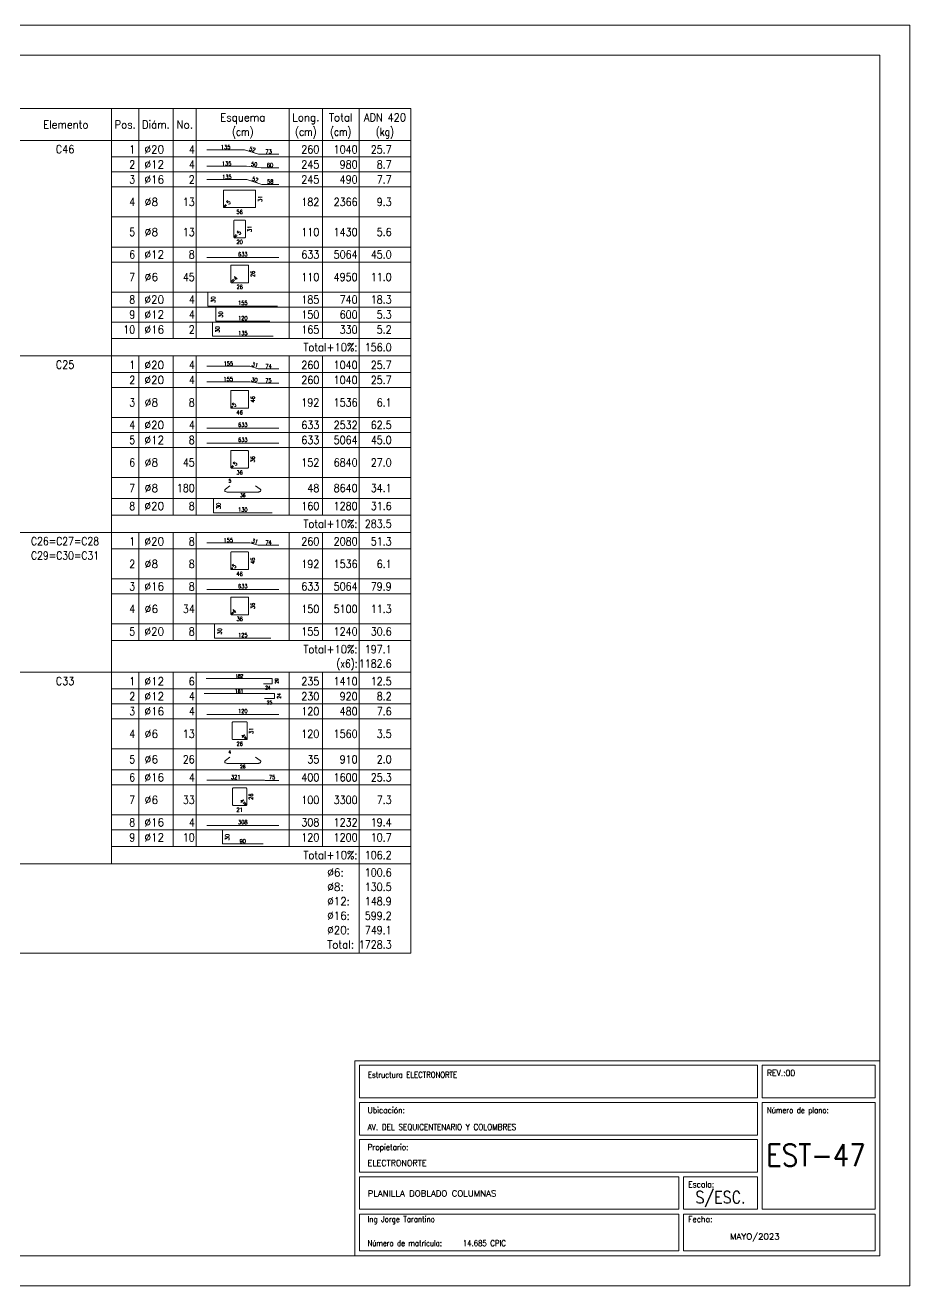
# Model space of a CAD drawing. Header units: millimetres. Extents: x 42 to 225, y 58 to 140.
# Drawn here: x 133.69 to 163.17, y 98.32 to 140.32 of the extents above; entities that cross this region are included whole.
import ezdxf
from ezdxf.enums import TextEntityAlignment as Align

# ---------------------------------------------------------------- set-up
doc = ezdxf.new("R2010")
doc.units = ezdxf.units.MM
for name, color, linetype, lineweight in [('CYPE', 7, 'Continuous', 0), ('DESPIECES_TABLA', 7, 'Continuous', 9), ('RECUAD_LIMITES', 2, 'Continuous', 0), ('RECUAD_MARCO', 1, 'Continuous', 20), ('TABLAS', 1, 'Continuous', 0), ('TEXTO_TABLAS', 1, 'Continuous', 0), ('TEXTOS_COTAS_DESPIECES_TABLA', 1, 'Continuous', 0)]:
    doc.layers.add(name, color=color, linetype=linetype, lineweight=lineweight)
doc.styles.add('CYPETXT', font='romans__.ttf', dxfattribs={"height": 0.2})
doc.styles.add('CYPETXT_romans', font='romans__.ttf', dxfattribs={"height": 0.2})

msp = doc.modelspace()

# ---------------------------------------------------------------- linework, layer by layer
at = {"layer": 'CYPE', "color": 1}
for points in [[(144.673, 99.323), (162.173, 99.323), (162.173, 105.823), (144.673, 105.823), (144.673, 99.323)], [(144.833, 104.583), (158.093, 104.583), (158.093, 105.673), (144.833, 105.673), (144.833, 104.583)], [(158.253, 104.583), (162.023, 104.583), (162.023, 105.673), (158.253, 105.673), (158.253, 104.583)], [(144.833, 103.343), (158.093, 103.343), (158.093, 104.433), (144.833, 104.433), (144.833, 103.343)], [(158.253, 100.873), (162.023, 100.873), (162.023, 104.433), (158.253, 104.433), (158.253, 100.873)], [(144.833, 102.113), (158.093, 102.113), (158.093, 103.193), (144.833, 103.193), (144.833, 102.113)], [(144.833, 100.873), (155.473, 100.873), (155.473, 101.953), (144.833, 101.953), (144.833, 100.873)], [(155.633, 100.873), (158.093, 100.873), (158.093, 101.953), (155.633, 101.953), (155.633, 100.873)], [(144.833, 99.483), (155.473, 99.483), (155.473, 100.713), (144.833, 100.713), (144.833, 99.483)], [(155.633, 99.483), (162.023, 99.483), (162.023, 100.713), (155.633, 100.713), (155.633, 99.483)]]:
    msp.add_lwpolyline(points, close=True, dxfattribs=at)
at = {"layer": 'DESPIECES_TABLA'}
for points in [[(139.743, 136.174), (141.001, 136.174), (141.467, 136.026), (142.143, 136.026)], [(139.743, 135.626), (141.067, 135.626), (141.557, 135.571), (142.143, 135.571)], [(139.743, 135.178), (141.079, 135.178), (141.574, 135.019), (142.143, 135.019)], [(140.374, 134.354), (140.304, 134.284), (140.302, 134.282), (140.3, 134.279), (140.299, 134.277), (140.298, 134.273), (140.298, 134.27), (140.298, 134.267), (140.3, 134.263), (140.301, 134.259), (140.304, 134.256), (140.307, 134.254), (140.31, 134.252), (140.314, 134.251), (140.318, 134.251), (141.352, 134.251), (141.36, 134.252), (141.366, 134.256), (141.37, 134.263), (141.372, 134.27), (141.372, 134.811), (141.37, 134.819), (141.366, 134.825), (141.36, 134.829), (141.352, 134.831), (140.318, 134.831), (140.31, 134.829), (140.304, 134.825), (140.3, 134.819), (140.298, 134.811), (140.298, 134.27), (140.298, 134.267), (140.3, 134.263), (140.301, 134.259), (140.304, 134.256), (140.307, 134.254), (140.31, 134.252), (140.314, 134.251), (140.318, 134.251), (140.322, 134.251), (140.325, 134.252), (140.329, 134.254), (140.332, 134.256), (140.402, 134.326)], [(140.724, 133.345), (140.655, 133.276), (140.653, 133.273), (140.651, 133.27), (140.65, 133.266), (140.649, 133.262), (140.65, 133.258), (140.651, 133.255), (140.653, 133.251), (140.655, 133.248), (140.658, 133.246), (140.661, 133.244), (140.665, 133.243), (140.669, 133.243), (141.009, 133.243), (141.016, 133.244), (141.023, 133.248), (141.027, 133.255), (141.029, 133.262), (141.029, 133.811), (141.027, 133.819), (141.023, 133.825), (141.016, 133.829), (141.009, 133.831), (140.669, 133.831), (140.661, 133.829), (140.655, 133.825), (140.651, 133.819), (140.649, 133.811), (140.649, 133.262), (140.65, 133.258), (140.651, 133.255), (140.653, 133.251), (140.655, 133.248), (140.658, 133.246), (140.661, 133.244), (140.665, 133.243), (140.669, 133.243), (140.673, 133.243), (140.676, 133.244), (140.68, 133.246), (140.683, 133.248), (140.751, 133.317)], [(139.743, 132.581), (142.143, 132.581)], [(140.633, 131.861), (140.552, 131.779), (140.549, 131.776), (140.547, 131.772), (140.546, 131.767), (140.545, 131.763), (140.546, 131.758), (140.547, 131.754), (140.549, 131.75), (140.552, 131.747), (140.555, 131.744), (140.559, 131.742), (140.564, 131.74), (140.568, 131.74), (141.113, 131.74), (141.122, 131.742), (141.129, 131.747), (141.134, 131.754), (141.136, 131.763), (141.136, 132.308), (141.134, 132.316), (141.129, 132.324), (141.122, 132.329), (141.113, 132.331), (140.568, 132.331), (140.559, 132.329), (140.552, 132.324), (140.547, 132.316), (140.545, 132.308), (140.545, 131.763), (140.546, 131.758), (140.547, 131.754), (140.549, 131.75), (140.552, 131.747), (140.555, 131.744), (140.559, 131.742), (140.564, 131.74), (140.568, 131.74), (140.573, 131.74), (140.577, 131.742), (140.581, 131.744), (140.584, 131.747), (140.666, 131.828)], [(139.78, 131.408), (139.78, 130.958), (142.105, 130.958)], [(140.043, 130.911), (140.043, 130.461), (141.843, 130.461)], [(139.93, 130.409), (139.93, 129.959), (141.955, 129.959)], [(139.743, 128.959), (141.181, 128.959), (141.459, 128.874), (142.143, 128.874)], [(139.743, 128.44), (141.176, 128.44), (141.453, 128.394), (142.143, 128.394)], [(140.595, 127.634), (140.548, 127.587), (140.546, 127.585), (140.545, 127.583), (140.544, 127.581), (140.544, 127.578), (140.544, 127.575), (140.545, 127.573), (140.546, 127.571), (140.548, 127.569), (140.55, 127.567), (140.552, 127.566), (140.555, 127.565), (140.557, 127.565), (141.118, 127.565), (141.123, 127.566), (141.127, 127.569), (141.13, 127.573), (141.131, 127.578), (141.131, 128.138), (141.13, 128.143), (141.127, 128.148), (141.123, 128.151), (141.118, 128.152), (140.557, 128.152), (140.552, 128.151), (140.548, 128.148), (140.545, 128.143), (140.544, 128.138), (140.544, 127.578), (140.544, 127.575), (140.545, 127.573), (140.546, 127.571), (140.548, 127.569), (140.55, 127.567), (140.552, 127.566), (140.555, 127.565), (140.557, 127.565), (140.56, 127.565), (140.562, 127.566), (140.565, 127.567), (140.567, 127.569), (140.613, 127.615)], [(139.743, 126.901), (142.143, 126.901)], [(139.743, 126.401), (142.143, 126.401)], [(140.609, 125.657), (140.549, 125.597), (140.547, 125.595), (140.546, 125.592), (140.545, 125.588), (140.544, 125.585), (140.545, 125.582), (140.546, 125.579), (140.547, 125.576), (140.549, 125.573), (140.552, 125.571), (140.555, 125.569), (140.558, 125.568), (140.561, 125.568), (141.111, 125.568), (141.117, 125.569), (141.123, 125.573), (141.126, 125.579), (141.128, 125.585), (141.128, 126.134), (141.126, 126.141), (141.123, 126.146), (141.117, 126.15), (141.111, 126.151), (140.561, 126.151), (140.555, 126.15), (140.549, 126.146), (140.546, 126.141), (140.544, 126.134), (140.544, 125.585), (140.545, 125.582), (140.546, 125.579), (140.547, 125.576), (140.549, 125.573), (140.552, 125.571), (140.555, 125.569), (140.558, 125.568), (140.561, 125.568), (140.565, 125.568), (140.568, 125.569), (140.571, 125.571), (140.573, 125.573), (140.633, 125.633)], [(140.513, 124.98), (140.365, 124.869), (140.353, 124.857), (140.345, 124.843), (140.343, 124.828), (140.345, 124.815), (140.35, 124.803), (140.36, 124.792), (140.372, 124.783), (140.386, 124.776), (140.402, 124.772), (140.42, 124.77), (141.466, 124.77), (141.483, 124.772), (141.499, 124.776), (141.514, 124.783), (141.526, 124.792), (141.535, 124.803), (141.541, 124.815), (141.543, 124.828), (141.54, 124.843), (141.533, 124.857), (141.52, 124.869), (141.372, 124.98)], [(139.968, 124.53), (139.968, 124.08), (141.918, 124.08)], [(139.743, 123.075), (141.18, 123.075), (141.458, 122.998), (142.143, 122.998)], [(140.595, 122.254), (140.548, 122.207), (140.546, 122.205), (140.545, 122.203), (140.544, 122.201), (140.544, 122.198), (140.544, 122.195), (140.545, 122.193), (140.546, 122.191), (140.548, 122.189), (140.55, 122.187), (140.552, 122.186), (140.555, 122.185), (140.557, 122.185), (141.118, 122.185), (141.123, 122.186), (141.127, 122.189), (141.13, 122.193), (141.131, 122.198), (141.131, 122.758), (141.13, 122.763), (141.127, 122.768), (141.123, 122.771), (141.118, 122.772), (140.557, 122.772), (140.552, 122.771), (140.548, 122.768), (140.545, 122.763), (140.544, 122.758), (140.544, 122.198), (140.544, 122.195), (140.545, 122.193), (140.546, 122.191), (140.548, 122.189), (140.55, 122.187), (140.552, 122.186), (140.555, 122.185), (140.557, 122.185), (140.56, 122.185), (140.562, 122.186), (140.565, 122.187), (140.567, 122.189), (140.613, 122.235)], [(139.743, 121.521), (142.143, 121.521)], [(140.609, 120.769), (140.549, 120.71), (140.547, 120.707), (140.546, 120.704), (140.545, 120.701), (140.544, 120.698), (140.545, 120.695), (140.546, 120.692), (140.547, 120.689), (140.549, 120.686), (140.552, 120.684), (140.555, 120.683), (140.558, 120.682), (140.561, 120.681), (141.118, 120.681), (141.124, 120.683), (141.13, 120.686), (141.133, 120.692), (141.134, 120.698), (141.134, 121.254), (141.133, 121.261), (141.13, 121.266), (141.124, 121.27), (141.118, 121.271), (140.561, 121.271), (140.555, 121.27), (140.549, 121.266), (140.546, 121.261), (140.544, 121.254), (140.544, 120.698), (140.545, 120.695), (140.546, 120.692), (140.547, 120.689), (140.549, 120.686), (140.552, 120.684), (140.555, 120.683), (140.558, 120.682), (140.561, 120.681), (140.564, 120.682), (140.568, 120.683), (140.571, 120.684), (140.573, 120.686), (140.632, 120.745)], [(140.005, 120.351), (140.005, 119.901), (141.88, 119.901)], [(139.725, 118.562), (141.923, 118.562), (141.923, 118.384), (141.637, 118.384)], [(139.651, 118.055), (141.995, 118.055), (141.995, 117.892), (141.67, 117.892)], [(139.743, 117.361), (142.143, 117.361)], [(140.987, 116.593), (141.056, 116.524), (141.058, 116.522), (141.062, 116.52), (141.065, 116.519), (141.069, 116.519), (141.073, 116.519), (141.077, 116.52), (141.08, 116.522), (141.083, 116.524), (141.085, 116.527), (141.087, 116.531), (141.088, 116.534), (141.089, 116.538), (141.089, 117.092), (141.087, 117.099), (141.083, 117.105), (141.077, 117.11), (141.069, 117.111), (140.612, 117.111), (140.605, 117.11), (140.599, 117.105), (140.595, 117.099), (140.593, 117.092), (140.593, 116.538), (140.595, 116.531), (140.599, 116.524), (140.605, 116.52), (140.612, 116.519), (141.069, 116.519), (141.073, 116.519), (141.077, 116.52), (141.08, 116.522), (141.083, 116.524), (141.085, 116.527), (141.087, 116.531), (141.088, 116.534), (141.089, 116.538), (141.088, 116.542), (141.087, 116.545), (141.085, 116.549), (141.083, 116.552), (141.014, 116.62)], [(140.513, 115.94), (140.365, 115.829), (140.353, 115.817), (140.345, 115.803), (140.343, 115.788), (140.345, 115.775), (140.35, 115.763), (140.36, 115.752), (140.372, 115.743), (140.386, 115.736), (140.402, 115.732), (140.42, 115.73), (141.466, 115.73), (141.483, 115.732), (141.499, 115.736), (141.514, 115.743), (141.526, 115.752), (141.535, 115.763), (141.541, 115.775), (141.543, 115.788), (141.54, 115.803), (141.533, 115.817), (141.52, 115.829), (141.372, 115.94)], [(139.743, 115.172), (141.67, 115.172), (141.694, 115.163), (142.143, 115.163)], [(140.951, 114.414), (141.033, 114.331), (141.037, 114.328), (141.041, 114.326), (141.045, 114.325), (141.05, 114.325), (141.054, 114.325), (141.059, 114.326), (141.063, 114.328), (141.066, 114.331), (141.069, 114.335), (141.071, 114.339), (141.073, 114.343), (141.073, 114.348), (141.073, 114.887), (141.071, 114.896), (141.066, 114.904), (141.059, 114.909), (141.05, 114.911), (140.627, 114.911), (140.618, 114.909), (140.61, 114.904), (140.605, 114.896), (140.603, 114.887), (140.603, 114.348), (140.605, 114.339), (140.61, 114.331), (140.618, 114.326), (140.627, 114.325), (141.05, 114.325), (141.054, 114.325), (141.059, 114.326), (141.063, 114.328), (141.066, 114.331), (141.069, 114.335), (141.071, 114.339), (141.073, 114.343), (141.073, 114.348), (141.073, 114.352), (141.071, 114.357), (141.069, 114.361), (141.066, 114.364), (140.984, 114.446)], [(139.743, 113.661), (142.143, 113.661)], [(140.268, 113.496), (140.268, 113.046), (141.618, 113.046)]]:
    msp.add_lwpolyline(points, dxfattribs=at)
at = {"layer": 'RECUAD_LIMITES'}
msp.add_lwpolyline([(103.773, 98.323), (163.173, 98.323), (163.173, 140.323), (103.773, 140.323), (103.773, 98.323)], close=True, dxfattribs=at)
at = {"layer": 'RECUAD_MARCO'}
msp.add_lwpolyline([(106.273, 99.323), (162.173, 99.323), (162.173, 139.323), (106.273, 139.323), (106.273, 99.323)], close=True, dxfattribs=at)
at = {"layer": 'TABLAS'}
for p, q in [((133.469, 137.543), (146.545, 137.543)), ((136.569, 136.433), (136.569, 137.543)), ((137.473, 136.433), (137.473, 137.543)), ((138.621, 136.433), (138.621, 137.543)), ((139.393, 136.433), (139.393, 137.543)), ((142.493, 136.433), (142.493, 137.543)), ((143.597, 136.433), (143.597, 137.543)), ((144.817, 136.433), (144.817, 137.543)), ((146.545, 136.433), (146.545, 137.543)), ((133.469, 136.483), (146.545, 136.483)), ((136.569, 129.353), (136.569, 136.433)), ((137.473, 129.883), (137.473, 136.433)), ((138.621, 129.883), (138.621, 136.433)), ((139.393, 129.883), (139.393, 136.433)), ((142.493, 129.883), (142.493, 136.433)), ((143.597, 129.883), (143.597, 136.433)), ((144.817, 129.353), (144.817, 136.433)), ((146.545, 129.353), (146.545, 136.433)), ((136.569, 129.883), (146.545, 129.883)), ((133.469, 129.303), (146.545, 129.303)), ((136.569, 129.253), (136.569, 129.353)), ((136.569, 123.473), (136.569, 129.253)), ((137.473, 129.253), (137.473, 129.303)), ((137.473, 124.003), (137.473, 129.253)), ((138.621, 129.253), (138.621, 129.303)), ((138.621, 124.003), (138.621, 129.253)), ((139.393, 129.253), (139.393, 129.303)), ((139.393, 124.003), (139.393, 129.253)), ((142.493, 129.253), (142.493, 129.303)), ((142.493, 124.003), (142.493, 129.253)), ((143.597, 129.253), (143.597, 129.303)), ((143.597, 124.003), (143.597, 129.253)), ((144.817, 129.253), (144.817, 129.353)), ((144.817, 123.473), (144.817, 129.253)), ((146.545, 129.253), (146.545, 129.353)), ((146.545, 123.473), (146.545, 129.253)), ((136.569, 124.003), (146.545, 124.003)), ((133.469, 123.423), (146.545, 123.423)), ((136.569, 123.373), (136.569, 123.473)), ((136.569, 118.813), (136.569, 123.373)), ((137.473, 123.373), (137.473, 123.423)), ((137.473, 119.823), (137.473, 123.373)), ((138.621, 123.373), (138.621, 123.423)), ((138.621, 119.823), (138.621, 123.373)), ((139.393, 123.373), (139.393, 123.423)), ((139.393, 119.823), (139.393, 123.373)), ((142.493, 123.373), (142.493, 123.423)), ((142.493, 119.823), (142.493, 123.373)), ((143.597, 123.373), (143.597, 123.423)), ((143.597, 119.823), (143.597, 123.373)), ((144.817, 123.373), (144.817, 123.473)), ((144.817, 118.813), (144.817, 123.373)), ((146.545, 123.373), (146.545, 123.473)), ((146.545, 118.813), (146.545, 123.373)), ((136.569, 119.823), (146.545, 119.823)), ((133.469, 118.763), (146.545, 118.763)), ((136.569, 118.713), (136.569, 118.813)), ((136.569, 112.433), (136.569, 118.713)), ((137.473, 118.713), (137.473, 118.763)), ((137.473, 112.963), (137.473, 118.713)), ((138.621, 118.713), (138.621, 118.763)), ((138.621, 112.963), (138.621, 118.713)), ((139.393, 118.713), (139.393, 118.763)), ((139.393, 112.963), (139.393, 118.713)), ((142.493, 118.713), (142.493, 118.763)), ((142.493, 112.963), (142.493, 118.713)), ((143.597, 118.713), (143.597, 118.763)), ((143.597, 112.963), (143.597, 118.713)), ((144.817, 118.713), (144.817, 118.813)), ((144.817, 112.433), (144.817, 118.713)), ((146.545, 118.713), (146.545, 118.813)), ((146.545, 112.433), (146.545, 118.713)), ((136.569, 112.963), (146.545, 112.963)), ((133.469, 112.383), (146.545, 112.383)), ((136.569, 112.383), (136.569, 112.433)), ((144.817, 112.333), (144.817, 112.433)), ((144.817, 111.853), (144.817, 112.333)), ((146.545, 112.333), (146.545, 112.433)), ((146.545, 111.853), (146.545, 112.333)), ((144.817, 111.373), (144.817, 111.853)), ((146.545, 111.373), (146.545, 111.853)), ((144.817, 110.893), (144.817, 111.373)), ((146.545, 110.893), (146.545, 111.373)), ((144.817, 110.413), (144.817, 110.893)), ((146.545, 110.413), (146.545, 110.893)), ((144.817, 109.933), (144.817, 110.413)), ((146.545, 109.933), (146.545, 110.413)), ((144.817, 109.403), (144.817, 109.933)), ((146.545, 109.403), (146.545, 109.933)), ((133.469, 109.403), (146.545, 109.403))]:
    msp.add_line(p, q, dxfattribs=at)
at = {"layer": 'TEXTO_TABLAS'}
for p, q in [((136.569, 135.933), (146.545, 135.933)), ((136.569, 135.433), (146.545, 135.433)), ((136.569, 134.933), (146.545, 134.933)), ((136.569, 133.933), (146.545, 133.933)), ((136.569, 132.933), (146.545, 132.933)), ((136.569, 132.433), (146.545, 132.433)), ((136.569, 131.433), (146.545, 131.433)), ((136.569, 130.933), (146.545, 130.933)), ((136.569, 130.433), (146.545, 130.433)), ((136.569, 128.753), (146.545, 128.753)), ((136.569, 128.253), (146.545, 128.253)), ((136.569, 127.253), (146.545, 127.253)), ((136.569, 126.753), (146.545, 126.753)), ((136.569, 126.253), (146.545, 126.253)), ((136.569, 125.253), (146.545, 125.253)), ((136.569, 124.553), (146.545, 124.553)), ((136.569, 122.873), (146.545, 122.873)), ((136.569, 121.873), (146.545, 121.873)), ((136.569, 121.373), (146.545, 121.373)), ((136.569, 120.373), (146.545, 120.373)), ((136.569, 118.213), (146.545, 118.213)), ((136.569, 117.713), (146.545, 117.713)), ((136.569, 117.213), (146.545, 117.213)), ((136.569, 116.213), (146.545, 116.213)), ((136.569, 115.513), (146.545, 115.513)), ((136.569, 115.013), (146.545, 115.013)), ((136.569, 114.013), (146.545, 114.013)), ((136.569, 113.513), (146.545, 113.513))]:
    msp.add_line(p, q, dxfattribs=at)

# ---------------------------------------------------------------- texts
at = {"layer": 'CYPE', "color": 5, "style": 'CYPETXT'}
for s, width, p in [('Estructura ELECTRONORTE', 0.842437, (145.113, 105.253)), ('AV. DEL SEQUICENTENARIO Y COLOMBRES', 0.887423, (145.103, 103.513)), ('ELECTRONORTE', 0.974409, (145.103, 102.313)), ('PLANILLA DOBLADO COLUMNAS', 1.047361, (145.103, 101.299)), ('Ing Jorge Tarantino', 0.851105, (145.103, 100.443)), ('MAYO/2023', 1.047361, (157.183, 99.863)), ('14.685 CPIC', 0.851936, (148.273, 99.643))]:
    msp.add_text(s, height=0.2, dxfattribs=dict(at, width=width)).set_placement(p)
at = {"layer": 'CYPE', "color": 4, "style": 'CYPETXT'}
for s, width, p in [('REV.:00', 0.927655, (158.413, 105.313)), ('Ubicación:', 0.90604, (145.103, 104.073)), ('Número de plano:', 0.844847, (158.413, 104.073)), ('Propietario:', 0.885908, (145.103, 102.843)), ('Escala:', 0.925891, (155.783, 101.603)), ('Fecha:', 0.933698, (155.783, 100.443)), ('Número de matrícula:', 0.83516, (145.103, 99.643))]:
    msp.add_text(s, height=0.2, dxfattribs=dict(at, width=width)).set_placement(p)
at = {"layer": 'CYPE', "color": 5, "style": 'CYPETXT'}
for s, height, width, p in [('EST-47', 0.7333, 0.872274, (160.043, 102.31)), ('S/ESC.', 0.4, 0.869965, (156.863, 101.073))]:
    msp.add_text(s, height=height, dxfattribs=dict(at, width=width)).set_placement(p, align=Align.CENTER)
at = {"layer": 'TEXTO_TABLAS', "style": 'CYPETXT_romans'}
for s, height, width, p in [('Esquema', 0.2667, 0.93681, (140.943, 137.253)), ('Long.', 0.2667, 0.9375, (143.045, 137.253)), ('Total', 0.2667, 0.935673, (144.207, 137.253)), ('ADN 420', 0.2667, 0.893197, (145.681, 137.253)), ('Elemento', 0.2667, 0.923378, (135.044, 137.013)), ('Pos.', 0.2667, 0.930268, (137.021, 137.013)), ('Diám.', 0.2667, 0.924488, (138.047, 137.013)), ('No.', 0.2667, 0.948905, (139.007, 137.013)), ('(cm)', 0.2667, 0.819001, (140.943, 136.773)), ('(cm)', 0.2667, 0.819001, (143.045, 136.773)), ('(cm)', 0.2667, 0.819001, (144.207, 136.773)), ('(kg)', 0.2667, 0.827954, (145.681, 136.773)), ('C46', 0.2667, 0.8832, (135.019, 136.193)), ('C25', 0.2667, 0.8832, (135.019, 129.013)), ('C26=C27=C28', 0.26667, 0.844501, (135.019, 123.133)), ('C29=C30=C31', 0.26667, 0.844501, (135.019, 122.653)), ('C33', 0.2667, 0.8832, (135.019, 118.473))]:
    msp.add_text(s, height=height, dxfattribs=dict(at, width=width)).set_placement(p, align=Align.MIDDLE_CENTER)
for s, height, width, p in [('1', 0.267, 0.872274, (137.357, 136.183)), ('4', 0.267, 0.872274, (139.343, 136.183)), ('260', 0.2667, 0.872274, (143.493, 136.183)), ('1040', 0.2667, 0.872274, (144.767, 136.183)), ('25.7', 0.2667, 0.869308, (145.905, 136.183)), ('2', 0.267, 0.872274, (137.357, 135.683)), ('4', 0.267, 0.872274, (139.343, 135.683)), ('245', 0.2667, 0.872274, (143.493, 135.683)), ('980', 0.2667, 0.872274, (144.767, 135.683)), ('8.7', 0.2667, 0.868127, (145.905, 135.683)), ('3', 0.267, 0.872274, (137.357, 135.183)), ('2', 0.267, 0.872274, (139.343, 135.183)), ('245', 0.2667, 0.872274, (143.493, 135.183)), ('490', 0.2667, 0.872274, (144.767, 135.183)), ('7.7', 0.2667, 0.868127, (145.905, 135.183)), ('4', 0.267, 0.872274, (137.357, 134.433)), ('13', 0.2667, 0.872274, (139.343, 134.433)), ('182', 0.2667, 0.872274, (143.493, 134.433)), ('2366', 0.2667, 0.872274, (144.767, 134.433)), ('9.3', 0.2667, 0.868127, (145.905, 134.433)), ('5', 0.267, 0.872274, (137.357, 133.433)), ('13', 0.2667, 0.872274, (139.343, 133.433)), ('110', 0.2667, 0.872274, (143.493, 133.433)), ('1430', 0.2667, 0.872274, (144.767, 133.433)), ('5.6', 0.2667, 0.868127, (145.905, 133.433)), ('6', 0.267, 0.872274, (137.357, 132.683)), ('8', 0.267, 0.872274, (139.343, 132.683)), ('633', 0.2667, 0.872274, (143.493, 132.683)), ('5064', 0.2667, 0.872274, (144.767, 132.683)), ('45.0', 0.2667, 0.869308, (145.905, 132.683)), ('7', 0.267, 0.872274, (137.357, 131.933)), ('45', 0.2667, 0.872274, (139.343, 131.933)), ('110', 0.2667, 0.872274, (143.493, 131.933)), ('4950', 0.2667, 0.872274, (144.767, 131.933)), ('11.0', 0.2667, 0.869308, (145.905, 131.933)), ('8', 0.267, 0.872274, (137.357, 131.183)), ('4', 0.267, 0.872274, (139.343, 131.183)), ('185', 0.2667, 0.872274, (143.493, 131.183)), ('740', 0.2667, 0.872274, (144.767, 131.183)), ('18.3', 0.2667, 0.869308, (145.905, 131.183)), ('9', 0.267, 0.872274, (137.357, 130.683)), ('4', 0.267, 0.872274, (139.343, 130.683)), ('150', 0.2667, 0.872274, (143.493, 130.683)), ('600', 0.2667, 0.872274, (144.767, 130.683)), ('5.3', 0.2667, 0.868127, (145.905, 130.683)), ('10', 0.2667, 0.872274, (137.357, 130.183)), ('2', 0.267, 0.872274, (139.343, 130.183)), ('165', 0.2667, 0.872274, (143.493, 130.183)), ('330', 0.2667, 0.872274, (144.767, 130.183)), ('5.2', 0.2667, 0.868127, (145.905, 130.183)), ('Total+10%:', 0.2667, 0.906671, (144.767, 129.593)), ('156.0', 0.2667, 0.869965, (145.905, 129.593)), ('1', 0.267, 0.872274, (137.357, 129.003)), ('4', 0.267, 0.872274, (139.343, 129.003)), ('260', 0.2667, 0.872274, (143.493, 129.003)), ('1040', 0.2667, 0.872274, (144.767, 129.003)), ('25.7', 0.2667, 0.869308, (145.905, 129.003)), ('2', 0.267, 0.872274, (137.357, 128.503)), ('4', 0.267, 0.872274, (139.343, 128.503)), ('260', 0.2667, 0.872274, (143.493, 128.503)), ('1040', 0.2667, 0.872274, (144.767, 128.503)), ('25.7', 0.2667, 0.869308, (145.905, 128.503)), ('3', 0.267, 0.872274, (137.357, 127.753)), ('8', 0.267, 0.872274, (139.343, 127.753)), ('192', 0.2667, 0.872274, (143.493, 127.753)), ('1536', 0.2667, 0.872274, (144.767, 127.753)), ('6.1', 0.2667, 0.868127, (145.905, 127.753)), ('4', 0.267, 0.872274, (137.357, 127.003)), ('4', 0.267, 0.872274, (139.343, 127.003)), ('633', 0.2667, 0.872274, (143.493, 127.003)), ('2532', 0.2667, 0.872274, (144.767, 127.003)), ('62.5', 0.2667, 0.869308, (145.905, 127.003)), ('5', 0.267, 0.872274, (137.357, 126.503)), ('8', 0.267, 0.872274, (139.343, 126.503)), ('633', 0.2667, 0.872274, (143.493, 126.503)), ('5064', 0.2667, 0.872274, (144.767, 126.503)), ('45.0', 0.2667, 0.869308, (145.905, 126.503)), ('6', 0.267, 0.872274, (137.357, 125.753)), ('45', 0.2667, 0.872274, (139.343, 125.753)), ('152', 0.2667, 0.872274, (143.493, 125.753)), ('6840', 0.2667, 0.872274, (144.767, 125.753)), ('27.0', 0.2667, 0.869308, (145.905, 125.753)), ('7', 0.267, 0.872274, (137.357, 124.903)), ('180', 0.2667, 0.872274, (139.343, 124.903)), ('48', 0.2667, 0.872274, (143.493, 124.903)), ('8640', 0.2667, 0.872274, (144.767, 124.903)), ('34.1', 0.2667, 0.869308, (145.905, 124.903)), ('8', 0.267, 0.872274, (137.357, 124.303)), ('8', 0.267, 0.872274, (139.343, 124.303)), ('160', 0.2667, 0.872274, (143.493, 124.303)), ('1280', 0.2667, 0.872274, (144.767, 124.303)), ('31.6', 0.2667, 0.869308, (145.905, 124.303)), ('Total+10%:', 0.2667, 0.906671, (144.767, 123.713)), ('283.5', 0.2667, 0.869965, (145.905, 123.713)), ('1', 0.267, 0.872274, (137.357, 123.123)), ('8', 0.267, 0.872274, (139.343, 123.123)), ('260', 0.2667, 0.872274, (143.493, 123.123)), ('2080', 0.2667, 0.872274, (144.767, 123.123)), ('51.3', 0.2667, 0.869308, (145.905, 123.123)), ('2', 0.267, 0.872274, (137.357, 122.373)), ('8', 0.267, 0.872274, (139.343, 122.373)), ('192', 0.2667, 0.872274, (143.493, 122.373)), ('1536', 0.2667, 0.872274, (144.767, 122.373)), ('6.1', 0.2667, 0.868127, (145.905, 122.373)), ('3', 0.267, 0.872274, (137.357, 121.623)), ('8', 0.267, 0.872274, (139.343, 121.623)), ('633', 0.2667, 0.872274, (143.493, 121.623)), ('5064', 0.2667, 0.872274, (144.767, 121.623)), ('79.9', 0.2667, 0.869308, (145.905, 121.623)), ('4', 0.267, 0.872274, (137.357, 120.873)), ('34', 0.2667, 0.872274, (139.343, 120.873)), ('150', 0.2667, 0.872274, (143.493, 120.873)), ('5100', 0.2667, 0.872274, (144.767, 120.873)), ('11.3', 0.2667, 0.869308, (145.905, 120.873)), ('5', 0.267, 0.872274, (137.357, 120.123)), ('8', 0.267, 0.872274, (139.343, 120.123)), ('155', 0.2667, 0.872274, (143.493, 120.123)), ('1240', 0.2667, 0.872274, (144.767, 120.123)), ('30.6', 0.2667, 0.869308, (145.905, 120.123)), ('Total+10%:', 0.2667, 0.906671, (144.767, 119.533)), ('197.1', 0.2667, 0.869965, (145.905, 119.533)), ('(x6):', 0.2667, 0.820506, (144.767, 119.053)), ('1182.6', 0.2667, 0.870384, (145.905, 119.053)), ('1', 0.267, 0.872274, (137.357, 118.463)), ('6', 0.267, 0.872274, (139.343, 118.463)), ('235', 0.2667, 0.872274, (143.493, 118.463)), ('1410', 0.2667, 0.872274, (144.767, 118.463)), ('12.5', 0.2667, 0.869308, (145.905, 118.463)), ('2', 0.267, 0.872274, (137.357, 117.963)), ('4', 0.267, 0.872274, (139.343, 117.963)), ('230', 0.2667, 0.872274, (143.493, 117.963)), ('920', 0.2667, 0.872274, (144.767, 117.963)), ('8.2', 0.2667, 0.868127, (145.905, 117.963)), ('3', 0.267, 0.872274, (137.357, 117.463)), ('4', 0.267, 0.872274, (139.343, 117.463)), ('120', 0.2667, 0.872274, (143.493, 117.463)), ('480', 0.2667, 0.872274, (144.767, 117.463)), ('7.6', 0.2667, 0.868127, (145.905, 117.463)), ('4', 0.267, 0.872274, (137.357, 116.713)), ('13', 0.2667, 0.872274, (139.343, 116.713)), ('120', 0.2667, 0.872274, (143.493, 116.713)), ('1560', 0.2667, 0.872274, (144.767, 116.713)), ('3.5', 0.2667, 0.868127, (145.905, 116.713)), ('5', 0.267, 0.872274, (137.357, 115.863)), ('26', 0.2667, 0.872274, (139.343, 115.863)), ('35', 0.2667, 0.872274, (143.493, 115.863)), ('910', 0.2667, 0.872274, (144.767, 115.863)), ('2.0', 0.2667, 0.868127, (145.905, 115.863)), ('6', 0.267, 0.872274, (137.357, 115.263)), ('4', 0.267, 0.872274, (139.343, 115.263)), ('400', 0.2667, 0.872274, (143.493, 115.263)), ('1600', 0.2667, 0.872274, (144.767, 115.263)), ('25.3', 0.2667, 0.869308, (145.905, 115.263)), ('7', 0.267, 0.872274, (137.357, 114.513)), ('33', 0.2667, 0.872274, (139.343, 114.513)), ('100', 0.2667, 0.872274, (143.493, 114.513)), ('3300', 0.2667, 0.872274, (144.767, 114.513)), ('7.3', 0.2667, 0.868127, (145.905, 114.513)), ('8', 0.267, 0.872274, (137.357, 113.763)), ('4', 0.267, 0.872274, (139.343, 113.763)), ('308', 0.2667, 0.872274, (143.493, 113.763)), ('1232', 0.2667, 0.872274, (144.767, 113.763)), ('19.4', 0.2667, 0.869308, (145.905, 113.763)), ('9', 0.267, 0.872274, (137.357, 113.263)), ('10', 0.2667, 0.872274, (139.343, 113.263)), ('120', 0.2667, 0.872274, (143.493, 113.263)), ('1200', 0.2667, 0.872274, (144.767, 113.263)), ('10.7', 0.2667, 0.869308, (145.905, 113.263)), ('Total+10%:', 0.2667, 0.906671, (144.767, 112.673)), ('106.2', 0.2667, 0.869965, (145.905, 112.673)), ('100.6', 0.2667, 0.869965, (145.905, 112.093)), ('130.5', 0.2667, 0.869965, (145.905, 111.613)), ('148.9', 0.2667, 0.869965, (145.905, 111.133)), ('599.2', 0.2667, 0.869965, (145.905, 110.653)), ('749.1', 0.2667, 0.869965, (145.905, 110.173)), ('1728.3', 0.2667, 0.870384, (145.905, 109.693))]:
    msp.add_text(s, height=height, dxfattribs=dict(at, width=width)).set_placement(p, align=Align.MIDDLE_RIGHT)
for s, width, p in [('%%c20', 0.955414, (137.667, 136.183)), ('%%c12', 0.955414, (137.667, 135.683)), ('%%c16', 0.955414, (137.667, 135.183)), ('%%c8', 0.99505, (137.667, 134.433)), ('%%c8', 0.99505, (137.667, 133.433)), ('%%c12', 0.955414, (137.667, 132.683)), ('%%c6', 0.99505, (137.667, 131.933)), ('%%c20', 0.955414, (137.667, 131.183)), ('%%c12', 0.955414, (137.667, 130.683)), ('%%c16', 0.955414, (137.667, 130.183)), ('%%c20', 0.955414, (137.667, 129.003)), ('%%c20', 0.955414, (137.667, 128.503)), ('%%c8', 0.99505, (137.667, 127.753)), ('%%c20', 0.955414, (137.667, 127.003)), ('%%c12', 0.955414, (137.667, 126.503)), ('%%c8', 0.99505, (137.667, 125.753)), ('%%c8', 0.99505, (137.667, 124.903)), ('%%c20', 0.955414, (137.667, 124.303)), ('%%c20', 0.955414, (137.667, 123.123)), ('%%c8', 0.99505, (137.667, 122.373)), ('%%c16', 0.955414, (137.667, 121.623)), ('%%c6', 0.99505, (137.667, 120.873)), ('%%c20', 0.955414, (137.667, 120.123)), ('%%c12', 0.955414, (137.667, 118.463)), ('%%c12', 0.955414, (137.667, 117.963)), ('%%c16', 0.955414, (137.667, 117.463)), ('%%c6', 0.99505, (137.667, 116.713)), ('%%c6', 0.99505, (137.667, 115.863)), ('%%c16', 0.955414, (137.667, 115.263)), ('%%c6', 0.99505, (137.667, 114.513)), ('%%c16', 0.955414, (137.667, 113.763)), ('%%c12', 0.955414, (137.667, 113.263)), ('%%c6:', 0.966972, (143.759, 112.093)), ('%%c8:', 0.966972, (143.759, 111.613)), ('%%c12:', 0.940736, (143.759, 111.133)), ('%%c16:', 0.940736, (143.759, 110.653)), ('%%c20:', 0.940736, (143.759, 110.173)), ('Total:', 0.925563, (143.759, 109.693))]:
    msp.add_text(s, height=0.2667, dxfattribs=dict(at, width=width)).set_placement(p, align=Align.MIDDLE_LEFT)
at = {"layer": 'TEXTOS_COTAS_DESPIECES_TABLA', "style": 'CYPETXT_romans', "width": 0.872274}
for s, height, p in [('135', 0.1333, (140.372, 136.197)), ('73', 0.1333, (141.805, 136.049)), ('135', 0.1333, (140.405, 135.65)), ('60', 0.1333, (141.85, 135.595)), ('135', 0.1333, (140.411, 135.202)), ('58', 0.1333, (141.858, 135.044)), ('633', 0.1333, (140.943, 132.625)), ('155', 0.1333, (140.943, 131.001)), ('120', 0.1333, (140.943, 130.494)), ('135', 0.1333, (140.943, 129.996)), ('155', 0.1333, (140.462, 128.985)), ('74', 0.1333, (141.801, 128.901)), ('155', 0.1333, (140.459, 128.466)), ('75', 0.1333, (141.798, 128.42)), ('633', 0.1333, (140.943, 126.945)), ('633', 0.1333, (140.943, 126.445)), ('5', 0.113, (140.513, 125.089)), ('130', 0.1333, (140.943, 124.116)), ('155', 0.1333, (140.461, 123.101)), ('74', 0.1333, (141.8, 123.024)), ('633', 0.1333, (140.943, 121.565)), ('125', 0.1333, (140.943, 119.935)), ('182', 0.1133, (140.824, 118.582)), ('181', 0.1133, (140.823, 118.077)), ('120', 0.1333, (140.943, 117.405)), ('4', 0.113, (140.513, 116.049)), ('321', 0.1333, (140.707, 115.208)), ('75', 0.1333, (141.919, 115.198)), ('308', 0.1333, (140.943, 113.705)), ('90', 0.1333, (140.943, 113.07))]:
    msp.add_text(s, height=height, dxfattribs=at).set_placement(p, align=Align.CENTER)
for s, rotation, p in [('52', 342.4382, (141.241, 136.122)), ('50', 353.6202, (141.315, 135.623)), ('52', 342.2546, (141.334, 135.122)), ('31', 343.176, (141.328, 128.942)), ('30', 350.5374, (141.319, 128.443)), ('31', 344.5247, (141.326, 123.062))]:
    msp.add_text(s, height=0.1333, rotation=rotation, dxfattribs=at).set_placement(p, align=Align.CENTER)
for s, rotation, p in [('5', 45, (140.469, 134.421)), ('5', 45, (140.818, 133.411)), ('4', 45, (140.7, 131.895)), ('5', 45, (140.658, 127.679)), ('5', 45, (140.691, 125.715)), ('5', 45, (140.658, 122.299)), ('4', 45, (140.657, 120.794)), ('4', 315, (140.958, 116.649)), ('4', 315, (140.917, 114.481))]:
    msp.add_text(s, height=0.133, rotation=rotation, dxfattribs=at).set_placement(p, align=Align.MIDDLE_CENTER)
for s, height, p in [('31', 0.1333, (141.454, 134.541)), ('31', 0.1333, (141.103, 133.537)), ('26', 0.1333, (141.207, 132.035)), ('30', 0.1333, (139.89, 131.183)), ('30', 0.1333, (140.142, 130.686)), ('30', 0.1333, (140.034, 130.184)), ('46', 0.1333, (141.208, 127.858)), ('36', 0.1333, (141.208, 125.86)), ('30', 0.1333, (140.07, 124.305)), ('46', 0.1333, (141.208, 122.478)), ('36', 0.1333, (141.208, 120.976)), ('30', 0.1333, (140.106, 120.126)), ('29', 0.1133, (142.019, 118.473)), ('24', 0.1133, (142.094, 117.973)), ('31', 0.1333, (141.159, 116.815)), ('26', 0.1333, (141.149, 114.618)), ('30', 0.1333, (140.359, 113.271))]:
    msp.add_text(s, height=height, rotation=90, dxfattribs=at).set_placement(p, align=Align.TOP_CENTER)
for s, height, p in [('56', 0.1333, (140.835, 134.168)), ('20', 0.1333, (140.839, 133.168)), ('26', 0.1333, (140.84, 131.669)), ('46', 0.1333, (140.838, 127.488)), ('36', 0.1333, (140.836, 125.488)), ('36', 0.1133, (140.943, 124.717)), ('46', 0.1333, (140.838, 122.108)), ('36', 0.1333, (140.839, 120.608)), ('24', 0.1133, (141.78, 118.307)), ('25', 0.1133, (141.832, 117.813)), ('26', 0.1333, (140.841, 116.448)), ('26', 0.1133, (140.943, 115.677)), ('21', 0.1333, (140.838, 114.249))]:
    msp.add_text(s, height=height, dxfattribs=at).set_placement(p, align=Align.TOP_CENTER)

doc.saveas('drawing.dxf')
